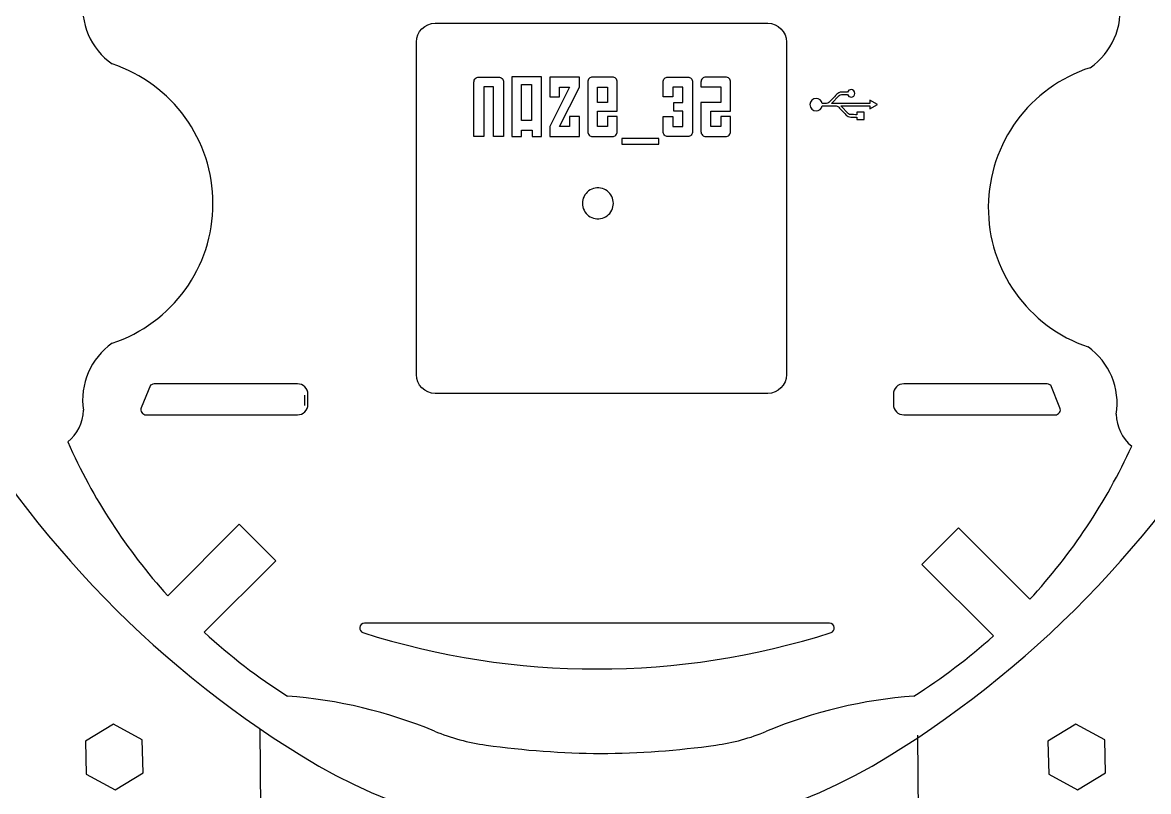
# Model space of a CAD drawing. Extents: x 699 to 13006, y 967 to 6587.
# Drawn here: x 3658.2 to 3966.7, y 4317.1 to 4527.7 of the extents above; entities that cross this region are included whole.
import ezdxf

# ---------------------------------------------------------------- set-up
doc = ezdxf.new("R2010")
doc.units = 0
doc.layers.add('Plantilla_LASERCUT_Illustrator_V2.0', color=7, linetype='CONTINUOUS')

msp = doc.modelspace()

# ---------------------------------------------------------------- linework, layer by layer
at = {"layer": 'Plantilla_LASERCUT_Illustrator_V2.0', "color": 3}
for points in [[(3771.255285, 4527.481531), (3862.359293, 4527.481531)], [(3766.105268, 4431.242806), (3766.105268, 4522.329773)], [(3867.511463, 4522.329773), (3867.511463, 4431.242806)], [(3789.970875, 4511.385421), (3789.970875, 4496.473013), (3787.265595, 4496.473013), (3787.265595, 4510.033838), (3784.605405, 4510.033838), (3784.605405, 4496.473013), (3781.855035, 4496.473013), (3781.855035, 4511.385421)], [(3783.207675, 4512.736996), (3788.618243, 4512.736996)], [(3813.029175, 4511.385421), (3813.029175, 4497.824588)], [(3819.792375, 4512.736996), (3814.381815, 4512.736996)], [(3821.145008, 4507.308158), (3821.145008, 4511.385421)], [(3833.679833, 4507.308158), (3833.679833, 4511.385421)], [(3835.03248, 4512.736996), (3840.44304, 4512.736996)], [(3841.79568, 4511.385421), (3841.79568, 4497.824588)], [(3844.071218, 4511.385421), (3844.071218, 4510.033838), (3849.481778, 4510.033838), (3849.481778, 4505.798896)], [(3850.83441, 4512.736996), (3845.42385, 4512.736996)], [(3852.187058, 4497.824588), (3852.187058, 4501.901851), (3849.481778, 4501.901851), (3849.481778, 4499.198693), (3846.77649, 4499.198693), (3846.77649, 4503.411106), (3852.187058, 4503.411106), (3852.187058, 4511.385421)], [(3833.679833, 4497.824588), (3833.679833, 4501.901851), (3836.385113, 4501.901851), (3836.385113, 4499.198693), (3839.0904, 4499.198693), (3839.0904, 4503.411106), (3836.655645, 4503.411106), (3836.655645, 4505.798896), (3839.0904, 4505.798896), (3839.0904, 4510.011316), (3836.385113, 4510.011316), (3836.385113, 4507.308158), (3833.679833, 4507.308158)], [(3884.268345, 4508.614418), (3882.570473, 4508.614418)], [(3821.145008, 4497.824588), (3821.145008, 4501.901851), (3818.439735, 4501.901851), (3818.439735, 4499.198693), (3815.734448, 4499.198693), (3815.734448, 4503.411106), (3821.145008, 4503.411106), (3821.145008, 4507.308158)], [(3849.481778, 4505.798896), (3844.071218, 4505.798896), (3844.071218, 4497.824588)], [(3878.515178, 4505.530726), (3877.327973, 4505.530726)], [(3892.4349, 4505.186708), (3890.378265, 4506.377911), (3890.378265, 4505.530478), (3879.869273, 4505.530478), (3881.914913, 4507.689038)], [(3884.483198, 4502.688376), (3882.441563, 4504.846936), (3890.378265, 4504.846936), (3890.378265, 4504.000501), (3892.4349, 4505.186708)], [(3882.55149, 4507.930876), (3884.268345, 4507.930876)], [(3877.327973, 4504.847183), (3881.083463, 4504.847183)], [(3885.142763, 4501.763236), (3886.77867, 4501.763236), (3886.77867, 4501.076693), (3888.836295, 4501.076693), (3888.836295, 4503.134326), (3886.77867, 4503.134326), (3886.77867, 4502.442781)], [(3814.381815, 4496.473013), (3819.792375, 4496.473013)], [(3840.44304, 4496.473013), (3835.03248, 4496.473013)], [(3845.42385, 4496.473013), (3850.83441, 4496.473013)], [(3735.519263, 4422.816736), (3735.519263, 4425.650843)], [(3862.359293, 4426.097491), (3771.255285, 4426.097491)], [(3725.36988, 4082.1804), (3723.251475, 4334.02281)], [(3903.382778, 4332.486915), (3905.498183, 4083.75855)]]:
    msp.add_lwpolyline(points, dxfattribs=at)
for points in [[(3792.201323, 4512.782041), (3792.201323, 4496.473013), (3794.90661, 4496.473013), (3794.90661, 4498.185008), (3797.792235, 4498.185008), (3797.792235, 4496.473013), (3800.362253, 4496.473013), (3800.362253, 4512.782041)], [(3810.753638, 4512.736996), (3802.63779, 4512.736996), (3802.63779, 4507.308158), (3805.343078, 4507.308158), (3805.343078, 4510.011316), (3808.04835, 4510.011316), (3802.63779, 4499.198693), (3802.63779, 4496.473013), (3810.753638, 4496.473013), (3810.753638, 4501.901851), (3808.04835, 4501.901851), (3808.04835, 4499.198693), (3805.343078, 4499.198693), (3810.753638, 4510.011316)], [(3797.611883, 4510.709626), (3797.611883, 4500.888166), (3794.90661, 4500.888166), (3794.90661, 4510.709626)], [(3818.439735, 4505.798896), (3815.734448, 4505.798896), (3815.734448, 4510.011316), (3818.439735, 4510.011316)], [(3832.528328, 4494.400598), (3832.528328, 4495.887331), (3822.360983, 4495.887331), (3822.360983, 4494.400598)], [(3820.075887, 4478.154837), (3820.047912, 4478.650512), (3819.962967, 4479.134187), (3819.822065, 4479.606874), (3819.627192, 4480.063564), (3819.37736, 4480.489287), (3819.084552, 4480.887019), (3818.74478, 4481.246779), (3818.366037, 4481.562567), (3817.952307, 4481.835387), (3817.510602, 4482.058234), (3817.046915, 4482.226129), (3816.566232, 4482.339049), (3816.074562, 4482.397999), (3815.582892, 4482.397999), (3815.091215, 4482.339049), (3814.61054, 4482.226129), (3814.145847, 4482.058234), (3813.70514, 4481.835387), (3813.291417, 4481.562567), (3812.912667, 4481.246779), (3812.572895, 4480.887019), (3812.280095, 4480.489287), (3812.030262, 4480.063564), (3811.83539, 4479.606874), (3811.69448, 4479.134187), (3811.608537, 4478.650512), (3811.581537, 4478.154837), (3811.608537, 4477.663167), (3811.69448, 4477.174497), (3811.83539, 4476.702807), (3812.030262, 4476.250107), (3812.280095, 4475.820394), (3812.572895, 4475.422662), (3812.912667, 4475.062902), (3813.291417, 4474.747114), (3813.70514, 4474.477294), (3814.145847, 4474.255437), (3814.61054, 4474.083552), (3815.091215, 4473.969627), (3815.582892, 4473.911652), (3816.074562, 4473.911652), (3816.566232, 4473.969627), (3817.046915, 4474.083552), (3817.510602, 4474.255437), (3817.952307, 4474.477294), (3818.366037, 4474.747114), (3818.74478, 4475.062902), (3819.084552, 4475.422662), (3819.37736, 4475.820394), (3819.627192, 4476.250107), (3819.822065, 4476.702807), (3819.962967, 4477.174497), (3820.047912, 4477.663167)], [(3862.359293, 4426.097491)]]:
    msp.add_lwpolyline(points, close=True, dxfattribs=at)
at = {"layer": 'Plantilla_LASERCUT_Illustrator_V2.0', "color": 5}
for points in [[(3693.1889, 4428.323119), (3690.709737, 4422.174582)], [(3733.520307, 4428.726769), (3694.646337, 4428.726769)], [(3938.524993, 4428.726769), (3899.651023, 4428.726769)], [(3942.461593, 4422.174582), (3939.982438, 4428.323119)], [(3736.353065, 4423.061269), (3736.353065, 4425.894019)], [(3896.818265, 4425.894019), (3896.818265, 4423.061269)], [(3692.023355, 4420.228519), (3733.520307, 4420.228519)], [(3899.651023, 4420.228519), (3941.147975, 4420.228519)], [(3707.9708, 4360.671409), (3727.533237, 4380.233884), (3717.517932, 4390.249189), (3697.955495, 4370.686714)], [(3934.214293, 4369.719762), (3914.651863, 4389.247632), (3904.636558, 4379.232312), (3924.198988, 4359.704449)], [(3879.315455, 4363.137297), (3751.84139, 4363.137297)]]:
    msp.add_lwpolyline(points, dxfattribs=at)
for points in [[(3691.191987, 4322.215542), (3690.97385, 4331.208102), (3683.076995, 4335.515479), (3675.39827, 4330.830297), (3675.6164, 4321.837729), (3683.513255, 4317.530352)], [(3954.938188, 4322.215542), (3954.72005, 4331.208102), (3946.823195, 4335.515479), (3939.14447, 4330.830297), (3939.3626, 4321.837729), (3947.259455, 4317.530352)]]:
    msp.add_lwpolyline(points, close=True, dxfattribs=at)
for points in [[(3674.839917, 4534.720887), (3673.781093, 4527.597402), (3676.82873, 4520.485557), (3682.717047, 4516.339129)], [(3950.745298, 4515.299659), (3956.665601, 4519.400293), (3959.768307, 4526.488289), (3958.764763, 4533.619774)], [(3710.347771, 4478.096922), (3710.347771, 4495.468918), (3699.21024, 4510.883779), (3682.717047, 4516.339129)], [(3950.745298, 4515.299659), (3934.210243, 4509.972427), (3922.953442, 4494.644393), (3922.818699, 4477.272885)], [(3682.717047, 4439.854714), (3699.21024, 4445.310064), (3710.347771, 4460.724926), (3710.347771, 4478.096922)], [(3922.818699, 4477.272885), (3922.683957, 4459.901378), (3933.701634, 4444.400572), (3950.152063, 4438.817487)], [(3682.717047, 4439.854714), (3676.828735, 4435.708289), (3673.781099, 4428.596452), (3674.839917, 4421.472972)], [(3957.886378, 4420.375219), (3959.000409, 4427.490265), (3956.008028, 4434.625517), (3950.152063, 4438.817487)], [(3634.2503, 4432.987407), (3657.883828, 4389.442899), (3692.498257, 4352.839043), (3734.655522, 4326.811504)], [(3895.680935, 4326.811504), (3937.838186, 4352.839049), (3972.452602, 4389.442904), (3996.08612, 4432.987407)], [(3694.646337, 4428.726769), (3694.132922, 4428.72678), (3693.629156, 4428.587258), (3693.1889, 4428.323119)], [(3736.353065, 4425.894019), (3736.353061, 4427.458505), (3735.084793, 4428.72677), (3733.520307, 4428.726769)], [(3899.651023, 4428.726769), (3898.086537, 4428.72677), (3896.818269, 4427.458505), (3896.818265, 4425.894019)], [(3939.982438, 4428.323119), (3939.542179, 4428.587259), (3939.03841, 4428.726781), (3938.524993, 4428.726769)], [(3690.709737, 4422.174582), (3690.533714, 4421.738048), (3690.586048, 4421.242588), (3690.849388, 4420.852462)], [(3733.520307, 4420.228519), (3735.084793, 4420.228519), (3736.353061, 4421.496783), (3736.353065, 4423.061269)], [(3896.818265, 4423.061269), (3896.818269, 4421.496783), (3898.086537, 4420.228519), (3899.651023, 4420.228519)], [(3942.321942, 4420.852462), (3942.585282, 4421.242588), (3942.637616, 4421.738048), (3942.461593, 4422.174582)], [(3670.550592, 4412.801869), (3673.204365, 4414.905981), (3674.777833, 4418.086833), (3674.839917, 4421.472972)], [(3690.849388, 4420.852462), (3691.112728, 4420.462336), (3691.552668, 4420.228516), (3692.023355, 4420.228519)], [(3941.147975, 4420.228519), (3941.618662, 4420.228516), (3942.058602, 4420.462336), (3942.321942, 4420.852462)], [(3957.886378, 4420.375219), (3957.92222, 4416.988726), (3959.470969, 4413.795798), (3962.108323, 4411.671184)], [(3670.550592, 4412.801869), (3677.411227, 4397.408177), (3686.660144, 4383.194676), (3697.955495, 4370.686714)], [(3934.214293, 4369.719762), (3945.668616, 4382.143363), (3955.083227, 4396.302534), (3962.108323, 4411.671184)], [(3751.84139, 4363.137297), (3751.196772, 4363.137236), (3750.648405, 4362.667323), (3750.549602, 4362.030322)], [(3880.607236, 4362.030318), (3880.508435, 4362.667318), (3879.960071, 4363.137232), (3879.315455, 4363.137297)], [(3707.9708, 4360.671409), (3715.023084, 4354.183978), (3722.643729, 4348.342988), (3730.740912, 4343.218819)], [(3750.549602, 4362.030322), (3750.450798, 4361.393321), (3750.831049, 4360.779373), (3751.44536, 4360.584042)], [(3751.44536, 4360.584042), (3793.172152, 4347.320962), (3837.984685, 4347.320962), (3879.711478, 4360.584042)], [(3879.711478, 4360.584042), (3880.325787, 4360.779372), (3880.706038, 4361.393319), (3880.607236, 4362.030318)], [(3902.430418, 4343.218819), (3910.142988, 4348.08387), (3917.425676, 4353.599147), (3924.198988, 4359.704449)], [(3771.057605, 4333.606347), (3758.214789, 4338.932232), (3744.605175, 4342.177092), (3730.740912, 4343.218819)], [(3902.430418, 4343.218819), (3888.532766, 4342.174575), (3874.891208, 4338.91659), (3862.021543, 4333.568052)], [(3771.057605, 4333.606347), (3775.580737, 4331.730617), (3780.327956, 4330.449186), (3785.180577, 4329.794089)], [(3848.132562, 4329.776899), (3852.904605, 4330.444841), (3857.57194, 4331.718842), (3862.021543, 4333.568052)], [(3785.180577, 4329.794089), (3795.586318, 4328.331367), (3806.078519, 4327.56888), (3816.586407, 4327.511772)], [(3816.586407, 4327.511772), (3827.140746, 4327.557073), (3837.680025, 4328.313831), (3848.132562, 4329.776899)], [(3734.655522, 4326.811504), (3784.006686, 4296.342511), (3846.329771, 4296.342511), (3895.680935, 4326.811504)]]:
    msp.add_open_spline(points, degree=3, dxfattribs=at)
at = {"layer": 'Plantilla_LASERCUT_Illustrator_V2.0', "color": 3}
for points in [[(3766.105268, 4522.329773), (3766.105268, 4525.187161), (3768.400133, 4527.481531), (3771.255285, 4527.481531)], [(3862.359293, 4527.481531), (3865.213733, 4527.481531), (3867.511463, 4525.187161), (3867.511463, 4522.329773)], [(3781.855035, 4511.385421), (3781.855035, 4511.760841), (3781.982783, 4512.076208), (3782.238278, 4512.331523)], [(3782.238278, 4512.331523), (3782.50881, 4512.601816), (3782.83194, 4512.736981), (3783.207675, 4512.736996)], [(3788.618243, 4512.736996), (3788.993963, 4512.736981), (3789.309578, 4512.601816), (3789.565088, 4512.331523)], [(3789.565088, 4512.331523), (3789.835605, 4512.076208), (3789.970868, 4511.760841), (3789.970875, 4511.385421)], [(3813.412418, 4512.331523), (3813.156915, 4512.076208), (3813.029168, 4511.760841), (3813.029175, 4511.385421)], [(3814.381815, 4512.736996), (3814.006073, 4512.736981), (3813.68295, 4512.601816), (3813.412418, 4512.331523)], [(3820.73922, 4512.331523), (3820.48371, 4512.601816), (3820.168095, 4512.736981), (3819.792375, 4512.736996)], [(3821.145008, 4511.385421), (3821.145, 4511.760841), (3821.009745, 4512.076208), (3820.73922, 4512.331523)], [(3833.679833, 4511.385421), (3833.679833, 4511.760841), (3833.80758, 4512.076208), (3834.06309, 4512.331523)], [(3834.06309, 4512.331523), (3834.333615, 4512.601816), (3834.656738, 4512.736981), (3835.03248, 4512.736996)], [(3840.44304, 4512.736996), (3840.81876, 4512.736981), (3841.134375, 4512.601816), (3841.389885, 4512.331523)], [(3841.389885, 4512.331523), (3841.660403, 4512.076208), (3841.795665, 4511.760841), (3841.79568, 4511.385421)], [(3844.45446, 4512.331523), (3844.198965, 4512.076208), (3844.071218, 4511.760841), (3844.071218, 4511.385421)], [(3845.42385, 4512.736996), (3845.048115, 4512.736981), (3844.724985, 4512.601816), (3844.45446, 4512.331523)], [(3851.78127, 4512.331523), (3851.52576, 4512.601816), (3851.210145, 4512.736981), (3850.83441, 4512.736996)], [(3852.187058, 4511.385421), (3852.18705, 4511.760841), (3852.051788, 4512.076208), (3851.78127, 4512.331523)], [(3881.32131, 4508.064038), (3881.31756, 4508.056013), (3879.15075, 4505.772563), (3879.15075, 4505.772563)], [(3882.570473, 4508.614418), (3882.109778, 4508.614418), (3881.6301, 4508.360588), (3881.32131, 4508.067788)], [(3881.32131, 4508.067788), (3881.32926, 4508.075813), (3881.337285, 4508.079788), (3881.32131, 4508.064038)], [(3885.236693, 4509.304958), (3884.787998, 4509.304958), (3884.409248, 4509.016156), (3884.268345, 4508.614418)], [(3886.264013, 4508.274646), (3886.264013, 4508.837273), (3885.803318, 4509.304958), (3885.236693, 4509.304958)], [(3885.236693, 4507.244333), (3885.803318, 4507.244333), (3886.264013, 4507.709026), (3886.264013, 4508.274646)], [(3875.642093, 4506.904808), (3874.692728, 4506.904808), (3873.92424, 4506.139321), (3873.92424, 4505.186956)], [(3873.92424, 4505.186956), (3873.92424, 4504.242586), (3874.692728, 4503.473093), (3875.642093, 4503.473093)], [(3877.327973, 4505.530726), (3877.17207, 4506.315203), (3876.477533, 4506.904808), (3875.642093, 4506.904808)], [(3879.15075, 4505.772563), (3878.975873, 4505.632658), (3878.74902, 4505.534723), (3878.515178, 4505.530726)], [(3881.914913, 4507.689038), (3882.086798, 4507.833938), (3882.316643, 4507.926878), (3882.55149, 4507.930876)], [(3884.268345, 4507.930876), (3884.409248, 4507.533143), (3884.787998, 4507.244333), (3885.236693, 4507.244333)], [(3875.642093, 4503.473093), (3876.477533, 4503.473093), (3877.17207, 4504.062706), (3877.327973, 4504.847183)], [(3881.083463, 4504.847183), (3881.32131, 4504.843433), (3881.548155, 4504.746248), (3881.72004, 4504.605338)], [(3881.72004, 4504.605338), (3881.72004, 4504.605338), (3883.886595, 4502.321866), (3883.889595, 4502.313871)], [(3883.889595, 4502.313871), (3883.90962, 4502.294896), (3883.901595, 4502.301871), (3883.889595, 4502.313871)], [(3883.889595, 4502.313871), (3884.198385, 4502.017066), (3884.679068, 4501.763236), (3885.142763, 4501.763236)], [(3885.123773, 4502.446531), (3884.888925, 4502.450281), (3884.65908, 4502.544466), (3884.483198, 4502.688376)], [(3886.77867, 4502.442781), (3886.77867, 4502.442781), (3886.345958, 4502.446531), (3885.123773, 4502.446531)], [(3813.029175, 4497.824588), (3813.029168, 4497.449146), (3813.156915, 4497.126271), (3813.412418, 4496.855963)], [(3813.412418, 4496.855963), (3813.68295, 4496.600663), (3814.006073, 4496.473013), (3814.381815, 4496.473013)], [(3819.792375, 4496.473013), (3820.168095, 4496.473013), (3820.48371, 4496.600663), (3820.73922, 4496.855963)], [(3820.73922, 4496.855963), (3821.009745, 4497.126271), (3821.145, 4497.449146), (3821.145008, 4497.824588)], [(3834.06309, 4496.855963), (3833.80758, 4497.126271), (3833.679833, 4497.449146), (3833.679833, 4497.824588)], [(3835.03248, 4496.473013), (3834.656738, 4496.473013), (3834.333615, 4496.600663), (3834.06309, 4496.855963)], [(3841.389885, 4496.855963), (3841.134375, 4496.600663), (3840.81876, 4496.473013), (3840.44304, 4496.473013)], [(3841.79568, 4497.824588), (3841.795665, 4497.449146), (3841.660403, 4497.126271), (3841.389885, 4496.855963)], [(3844.071218, 4497.824588), (3844.071218, 4497.449146), (3844.198965, 4497.126271), (3844.45446, 4496.855963)], [(3844.45446, 4496.855963), (3844.724985, 4496.600663), (3845.048115, 4496.473013), (3845.42385, 4496.473013)], [(3850.83441, 4496.473013), (3851.210145, 4496.473013), (3851.52576, 4496.600663), (3851.78127, 4496.855963)], [(3851.78127, 4496.855963), (3852.051788, 4497.126271), (3852.18705, 4497.449146), (3852.187058, 4497.824588)], [(3771.255285, 4426.097491), (3768.400133, 4426.097491), (3766.105268, 4428.394726), (3766.105268, 4431.242806)], [(3867.511463, 4431.242806), (3867.511463, 4428.394726), (3865.213733, 4426.097491), (3862.359293, 4426.097491)]]:
    msp.add_open_spline(points, degree=3, dxfattribs=at)

doc.saveas('drawing.dxf')
